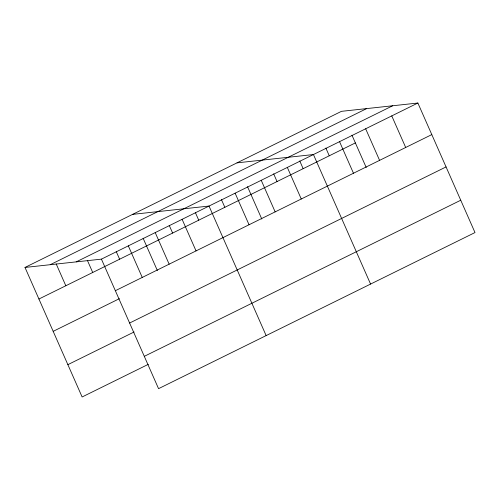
<?xml version="1.0" encoding="UTF-8"?>
<svg xmlns="http://www.w3.org/2000/svg" width="500" height="500" viewBox="0 0 500 500"><rect width="100%" height="100%" fill="white"/><g stroke="black" fill="none" stroke-linecap="round" stroke-linejoin="round"><path stroke-width="0.75" d="M25 267.444L341.444 111.337L417.875 103.025L475 232.556L158.556 388.663L101.425 259.137L25 267.444L82.125 396.975L148.338 364.312M50.219 264.706L366.669 108.594M76.206 261.881L392.65 105.769M101.425 259.137L417.875 103.025M38.925 299.019L355.369 142.912M115.35 290.712L431.8 134.6M53.181 331.344L119.394 298.681M129.606 323.038L446.056 166.925M67.869 364.65L134.081 331.987M144.3 356.337L460.744 200.231M237.019 162.856L313.444 154.544L370.575 284.069M132.594 214.369L209.019 206.056L266.144 335.588M391.763 115.906L405.694 147.481M365.656 128.787L379.588 160.362M351.969 135.194L366.219 167.506M339.55 141.662L353.475 173.238M325.863 148.075L329.263 155.794M299.756 160.95L303.156 168.669M287.337 167.419L301.262 198.994M273.65 173.831L277.05 181.55M261.231 180.3L275.156 211.875M247.537 186.713L261.794 219.025M235.125 193.181L249.05 224.756M221.431 199.587L224.838 207.306M195.325 212.469L198.731 220.188M182.119 219.325L196.044 250.9M169.219 225.35L172.625 233.062M155.225 232.6L169.15 264.169M143.112 238.225L157.363 270.538M128.325 245.869L142.25 277.444M116.213 251.494L119.619 259.212M87.463 260.556L92.719 272.481M56.231 264L65.825 285.75"/></g></svg>
